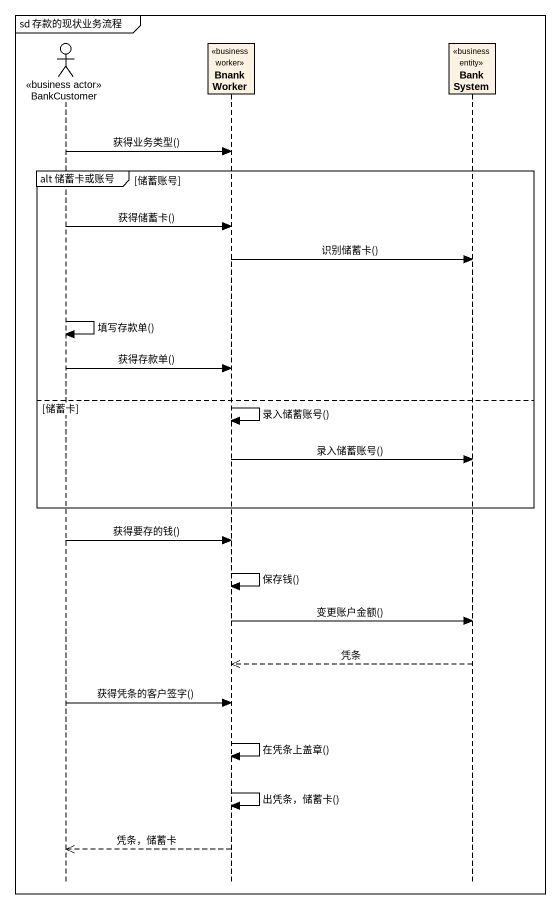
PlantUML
@startuml
mainframe sd 存款的现状业务流程
hide footbox
actor BankCustomer <<business actor>>
participant BnankWorker <<business worker>>
participant BankSystem <<business entity>>

BankCustomer -> BnankWorker : 获得业务类型()
group alt 储蓄卡或账号 [储蓄账号]
  BankCustomer -> BnankWorker : 获得储蓄卡()
  BnankWorker -> BankSystem : 识别储蓄卡()
  BankCustomer -> BankCustomer : 填写存款单()
  BankCustomer -> BnankWorker : 获得存款单()
else 储蓄卡
  BnankWorker -> BnankWorker : 录入储蓄账号()
  BnankWorker -> BankSystem : 录入储蓄账号()
end
BankCustomer -> BnankWorker : 获得要存的钱()
BnankWorker -> BnankWorker : 保存钱()
BnankWorker -> BankSystem : 变更账户金额()
BankSystem -->> BnankWorker : 凭条
BankCustomer -> BnankWorker : 获得凭条的客户签字()
BnankWorker -> BnankWorker : 在凭条上盖章()
BnankWorker -> BnankWorker : 出凭条，储蓄卡()
BnankWorker -->> BankCustomer : 凭条，储蓄卡
@enduml
